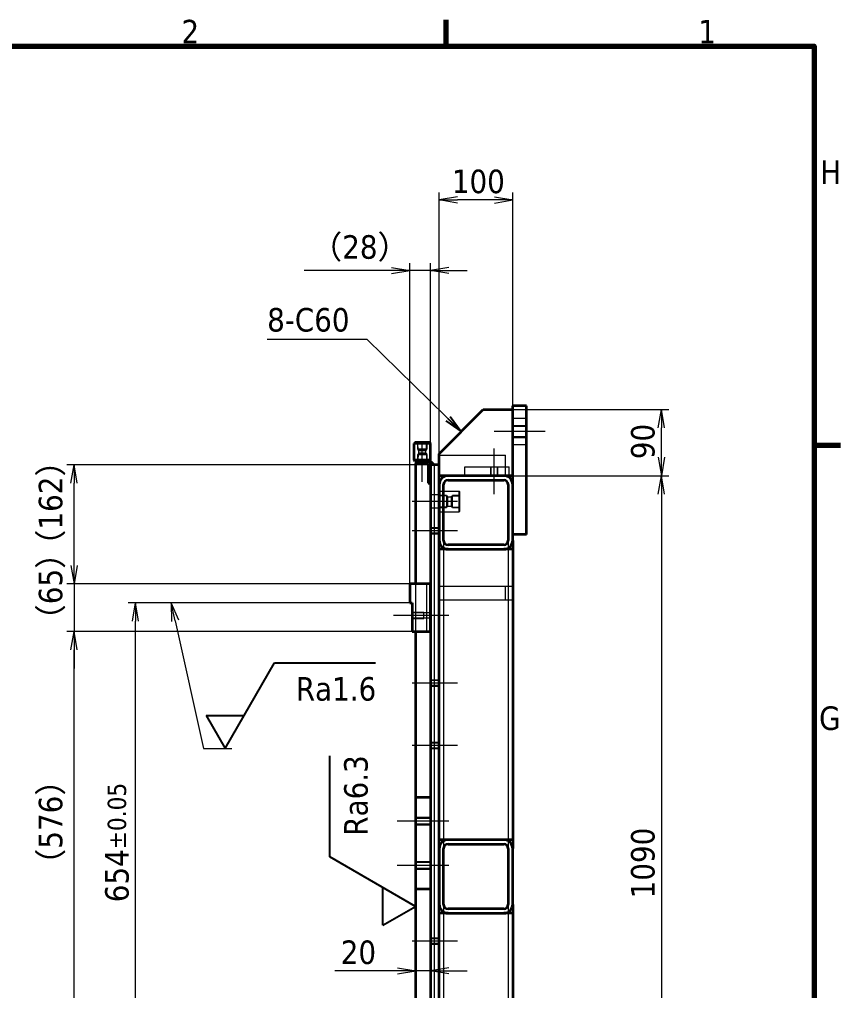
# Model space of a CAD drawing. Header units: millimetres. Extents: x -570 to 8410, y -405 to 5940.
# Drawn here: x 7128 to 8246, y 4456 to 5777 of the extents above; entities that cross this region are included whole.
import ezdxf

# ---------------------------------------------------------------- set-up
doc = ezdxf.new("R2010")
doc.units = ezdxf.units.MM
doc.header["$LTSCALE"] = 10
for name, color, linetype, lineweight in [('Border (ISO)', 7, 'Continuous', 70), ('Centerline (ISO)', 7, 'Continuous', 5), ('Dimension (ISO)', 7, 'Continuous', 25), ('Hidden (ISO)', 7, 'Continuous', 5), ('Symbol (ISO)', 7, 'Continuous', 25), ('Visible (ISO)', 7, 'Continuous', 35)]:
    doc.layers.add(name, color=color, linetype=linetype, lineweight=lineweight)
doc.styles.add('MX_NOTE_STANDARD', font='tahoma.ttf')
doc.styles.add('Note Text (JIS)', font='tahoma.ttf')
doc.dimstyles.new('Default (JIS)', dxfattribs={"dimscale": 10, "dimtxt": 3.2, "dimasz": 2.5, "dimexe": 1, "dimexo": 0, "dimgap": 0.8, "dimtad": 1, "dimrnd": 1e-08, "dimdsep": 46, "dimtxsty": 'Note Text (JIS)', "dimblk": 'OPEN', "dimcen": 0.09, "dimdle": 10, "dimclrd": 7, "dimclre": 7, "dimclrt": 256, "dimadec": 0, "dimazin": 2, "dimtfac": 0.78125, "dimtmove": 0, "dimatfit": 3, "dimldrblk": 'OPEN', "dimfxl": 1, "dimtolj": 1, "dimtzin": 0, "dimlwd": 0, "dimlwe": 0, "dimarcsym": 0})
doc.dimstyles.new('Default (JIS)$7', dxfattribs={"dimscale": 10, "dimtxt": 3.2, "dimasz": 2.5, "dimexe": 1, "dimexo": 0, "dimgap": 0.8, "dimtad": 1, "dimrnd": 1e-08, "dimdsep": 46, "dimtxsty": 'Note Text (JIS)', "dimblk": 'OPEN', "dimcen": 0.09, "dimdle": 10, "dimclrd": 256, "dimclre": 7, "dimclrt": 256, "dimadec": 0, "dimazin": 2, "dimtfac": 0.78125, "dimtmove": 0, "dimatfit": 3, "dimldrblk": 'OPEN', "dimfxl": 1, "dimtolj": 1, "dimtzin": 0, "dimlwd": 0, "dimlwe": 0, "dimarcsym": 0})

# ---------------------------------------------------------------- blocks, each defined once
blk = doc.blocks.new('図面枠 既定の図面枠')
at = {"layer": 'Border (ISO)'}
for p, q in [((770.92, 574), (770.92, 577.6)), ((821, 519.75), (824.6, 519.75))]:
    blk.add_line(p, q, dxfattribs=at)
at = {"layer": 'Border (ISO)', "flags": 128}
blk.add_lwpolyline([(20, 20), (20, 574), (821, 574), (821, 20), (20, 20)], dxfattribs=at)
at = {"layer": 'Border (ISO)', "char_height": 3.2, "attachment_point": 7, "style": 'MX_NOTE_STANDARD'}
for s, insert in [('2', (734.9, 574.4)), ('1', (805.24, 574.4)), ('H', (821.83, 555.28)), ('G', (821.67, 480.96))]:
    blk.add_mtext(s, dxfattribs=dict(at, insert=insert))
blk = doc.blocks.new('_Open')
at = {"color": 0, "linetype": 'ByBlock', "lineweight": -2}
for p, q in [((-1, 0.167), (0, 0)), ((-1, -0.167), (0, 0)), ((0, 0), (-1, 0))]:
    blk.add_line(p, q, dxfattribs=at)
blk = doc.blocks.new('*D171')
at = {"layer": 'Defpoints', "color": 0, "linetype": 'Continuous', "transparency": 16777216}
for p in [(7202.8, 4944), (7662.8, 4944), (7662.8, 4368)]:
    blk.add_point(p, dxfattribs=at)
at = {"layer": 'Dimension (ISO)', "color": 7, "linetype": 'Continuous', "lineweight": 0, "transparency": 16777216}
for p, q in [((7662.8, 4944), (7192.8, 4944)), ((7202.8, 4393), (7202.8, 4919)), ((7662.8, 4368), (7192.8, 4368))]:
    blk.add_line(p, q, dxfattribs=at)
at = {"layer": 'Dimension (ISO)', "color": 7, "linetype": 'Continuous', "lineweight": 0, "transparency": 16777216, "xscale": 25, "yscale": 25, "zscale": 25}
for p, rotation in [((7202.8, 4944), 90), ((7202.8, 4368), 270)]:
    blk.add_blockref('_Open', p, dxfattribs=dict(at, rotation=rotation))
at = {"layer": 'Dimension (ISO)', "linetype": 'Continuous', "lineweight": 5, "transparency": 16777216, "insert": (7154.8, 4605.1), "char_height": 32, "attachment_point": 1, "rotation": 90, "style": 'Note Text (JIS)'}
blk.add_mtext('\\A1;\\fTahoma|b0|i0;（576）', dxfattribs=at)
blk = doc.blocks.new('*D172')
at = {"layer": 'Defpoints', "color": 0, "linetype": 'Continuous', "transparency": 16777216}
for p in [(7659.8, 5009), (7202.8, 4944), (7662.8, 4944)]:
    blk.add_point(p, dxfattribs=at)
at = {"layer": 'Dimension (ISO)', "color": 7, "linetype": 'Continuous', "lineweight": 0, "transparency": 16777216}
for p, q in [((7202.8, 5034), (7202.8, 5059)), ((7659.8, 5009), (7192.8, 5009)), ((7202.8, 5009), (7202.8, 4944)), ((7662.8, 4944), (7192.8, 4944)), ((7202.8, 4919), (7202.8, 4894))]:
    blk.add_line(p, q, dxfattribs=at)
at = {"layer": 'Dimension (ISO)', "color": 7, "linetype": 'Continuous', "lineweight": 0, "transparency": 16777216, "xscale": 25, "yscale": 25, "zscale": 25}
for p, rotation in [((7202.8, 5009), 270), ((7202.8, 4944), 90)]:
    blk.add_blockref('_Open', p, dxfattribs=dict(at, rotation=rotation))
at = {"layer": 'Dimension (ISO)', "linetype": 'Continuous', "lineweight": 5, "transparency": 16777216, "insert": (7154.8, 4937.6), "char_height": 32, "attachment_point": 1, "rotation": 90, "style": 'Note Text (JIS)'}
blk.add_mtext('\\A1;\\fTahoma|b0|i0;（65）', dxfattribs=at)
blk = doc.blocks.new('*D173')
at = {"layer": 'Defpoints', "color": 0, "linetype": 'Continuous', "transparency": 16777216}
for p in [(7202.8, 5171), (7687.8, 5171), (7659.8, 5009)]:
    blk.add_point(p, dxfattribs=at)
at = {"layer": 'Dimension (ISO)', "color": 7, "linetype": 'Continuous', "lineweight": 0, "transparency": 16777216}
for p, q in [((7687.8, 5171), (7192.8, 5171)), ((7202.8, 5034), (7202.8, 5146)), ((7659.8, 5009), (7192.8, 5009))]:
    blk.add_line(p, q, dxfattribs=at)
at = {"layer": 'Dimension (ISO)', "color": 7, "linetype": 'Continuous', "lineweight": 0, "transparency": 16777216, "xscale": 25, "yscale": 25, "zscale": 25}
for p, rotation in [((7202.8, 5171), 90), ((7202.8, 5009), 270)]:
    blk.add_blockref('_Open', p, dxfattribs=dict(at, rotation=rotation))
at = {"layer": 'Dimension (ISO)', "linetype": 'Continuous', "lineweight": 5, "transparency": 16777216, "insert": (7154.8, 5039.1), "char_height": 32, "attachment_point": 1, "rotation": 90, "style": 'Note Text (JIS)'}
blk.add_mtext('\\A1;\\fTahoma|b0|i0;（162）', dxfattribs=at)
blk = doc.blocks.new('*D176')
at = {"layer": 'Defpoints', "color": 0, "linetype": 'Continuous', "transparency": 16777216}
for p in [(7286.4, 4983), (7659.8, 4983), (7659.8, 4329)]:
    blk.add_point(p, dxfattribs=at)
at = {"layer": 'Dimension (ISO)', "color": 7, "linetype": 'Continuous', "lineweight": 0, "transparency": 16777216}
for p, q in [((7659.8, 4983), (7276.4, 4983)), ((7286.4, 4354), (7286.4, 4958)), ((7659.8, 4329), (7276.4, 4329))]:
    blk.add_line(p, q, dxfattribs=at)
at = {"layer": 'Dimension (ISO)', "color": 7, "linetype": 'Continuous', "lineweight": 0, "transparency": 16777216, "xscale": 25, "yscale": 25, "zscale": 25}
for p, rotation in [((7286.4, 4983), 90), ((7286.4, 4329), 270)]:
    blk.add_blockref('_Open', p, dxfattribs=dict(at, rotation=rotation))
at = {"layer": 'Dimension (ISO)', "linetype": 'Continuous', "lineweight": 5, "transparency": 16777216, "insert": (7245.1, 4575.9), "char_height": 32, "attachment_point": 1, "rotation": 90, "style": 'Note Text (JIS)'}
blk.add_mtext('\\A1;654{\\H25;±0.05}', dxfattribs=at)
blk = doc.blocks.new('*D179')
at = {"layer": 'Defpoints', "color": 0, "linetype": 'Continuous', "transparency": 16777216}
for p in [(7687.8, 5435.1), (7687.8, 5171), (7659.8, 5009)]:
    blk.add_point(p, dxfattribs=at)
at = {"layer": 'Dimension (ISO)', "color": 7, "linetype": 'Continuous', "lineweight": 0, "transparency": 16777216}
for p, q in [((7659.8, 5009), (7659.8, 5445.1)), ((7687.8, 5171), (7687.8, 5445.1)), ((7634.8, 5435.1), (7516.1, 5435.1)), ((7687.8, 5435.1), (7659.8, 5435.1)), ((7712.8, 5435.1), (7737.8, 5435.1))]:
    blk.add_line(p, q, dxfattribs=at)
at = {"layer": 'Dimension (ISO)', "color": 7, "linetype": 'Continuous', "lineweight": 0, "transparency": 16777216, "xscale": 25, "yscale": 25, "zscale": 25}
blk.add_blockref('_Open', (7659.8, 5435.1), dxfattribs=at)
at = {"layer": 'Dimension (ISO)', "color": 7, "linetype": 'Continuous', "lineweight": 0, "transparency": 16777216, "xscale": 25, "yscale": 25, "zscale": 25, "rotation": 180}
blk.add_blockref('_Open', (7687.8, 5435.1), dxfattribs=at)
at = {"layer": 'Dimension (ISO)', "linetype": 'Continuous', "lineweight": 5, "transparency": 16777216, "insert": (7524.1, 5483.1), "char_height": 32, "attachment_point": 1, "style": 'Note Text (JIS)'}
blk.add_mtext('\\A1;\\fTahoma|b0|i0;（28）', dxfattribs=at)
blk = doc.blocks.new('*D180')
at = {"layer": 'Defpoints', "color": 0, "linetype": 'Continuous', "transparency": 16777216}
for p in [(7699.8, 5531), (7799.8, 5251), (7699.8, 5186)]:
    blk.add_point(p, dxfattribs=at)
at = {"layer": 'Dimension (ISO)', "color": 7, "linetype": 'Continuous', "lineweight": 0, "transparency": 16777216}
for p, q in [((7699.8, 5186), (7699.8, 5541)), ((7799.8, 5251), (7799.8, 5541)), ((7774.8, 5531), (7724.8, 5531))]:
    blk.add_line(p, q, dxfattribs=at)
at = {"layer": 'Dimension (ISO)', "color": 7, "linetype": 'Continuous', "lineweight": 0, "transparency": 16777216, "xscale": 25, "yscale": 25, "zscale": 25, "rotation": 180}
blk.add_blockref('_Open', (7699.8, 5531), dxfattribs=at)
at = {"layer": 'Dimension (ISO)', "color": 7, "linetype": 'Continuous', "lineweight": 0, "transparency": 16777216, "xscale": 25, "yscale": 25, "zscale": 25}
blk.add_blockref('_Open', (7799.8, 5531), dxfattribs=at)
at = {"layer": 'Dimension (ISO)', "linetype": 'Continuous', "lineweight": 5, "transparency": 16777216, "insert": (7717, 5572.3), "char_height": 32, "attachment_point": 1, "style": 'Note Text (JIS)'}
blk.add_mtext('\\A1;100', dxfattribs=at)
blk = doc.blocks.new('*D181')
at = {"layer": 'Defpoints', "color": 0, "linetype": 'Continuous', "transparency": 16777216}
for p in [(7799.8, 5246), (8002.1, 5246), (7787.8, 5156)]:
    blk.add_point(p, dxfattribs=at)
at = {"layer": 'Dimension (ISO)', "color": 7, "linetype": 'Continuous', "lineweight": 0, "transparency": 16777216}
for p, q in [((7799.8, 5246), (8012.1, 5246)), ((8002.1, 5181), (8002.1, 5221)), ((7787.8, 5156), (8012.1, 5156))]:
    blk.add_line(p, q, dxfattribs=at)
at = {"layer": 'Dimension (ISO)', "color": 7, "linetype": 'Continuous', "lineweight": 0, "transparency": 16777216, "xscale": 25, "yscale": 25, "zscale": 25}
for p, rotation in [((8002.1, 5246), 90), ((8002.1, 5156), 270)]:
    blk.add_blockref('_Open', p, dxfattribs=dict(at, rotation=rotation))
at = {"layer": 'Dimension (ISO)', "linetype": 'Continuous', "lineweight": 5, "transparency": 16777216, "insert": (7960.8, 5178.5), "char_height": 32, "attachment_point": 1, "rotation": 90, "style": 'Note Text (JIS)'}
blk.add_mtext('\\A1;90', dxfattribs=at)
blk = doc.blocks.new('*D182')
at = {"layer": 'Defpoints', "color": 0, "linetype": 'Continuous', "transparency": 16777216}
for p in [(7787.8, 5156), (7787.8, 4066), (8002.1, 4066)]:
    blk.add_point(p, dxfattribs=at)
at = {"layer": 'Dimension (ISO)', "color": 7, "linetype": 'Continuous', "lineweight": 0, "transparency": 16777216}
for p, q in [((7787.8, 5156), (8012.1, 5156)), ((8002.1, 5131), (8002.1, 4091)), ((7787.8, 4066), (8012.1, 4066))]:
    blk.add_line(p, q, dxfattribs=at)
at = {"layer": 'Dimension (ISO)', "color": 7, "linetype": 'Continuous', "lineweight": 0, "transparency": 16777216, "xscale": 25, "yscale": 25, "zscale": 25}
for p, rotation in [((8002.1, 5156), 90), ((8002.1, 4066), 270)]:
    blk.add_blockref('_Open', p, dxfattribs=dict(at, rotation=rotation))
at = {"layer": 'Dimension (ISO)', "linetype": 'Continuous', "lineweight": 5, "transparency": 16777216, "insert": (7960.8, 4581.2), "char_height": 32, "attachment_point": 1, "rotation": 90, "style": 'Note Text (JIS)'}
blk.add_mtext('\\A1;1090', dxfattribs=at)
blk = doc.blocks.new('面の指示記号 ID4')
at = {"layer": 'Symbol (ISO)', "lineweight": 5}
for p, q in [((734.04, 495.86), (733.5, 498.3)), ((734.53, 495.96), (733.5, 498.3)), ((733.5, 498.3), (733.55, 495.75)), ((734.04, 495.86), (737.88, 478.48)), ((737.88, 478.48), (741.76, 478.48))]:
    blk.add_line(p, q, dxfattribs=at)
at = {"layer": 'Symbol (ISO)'}
for p, q in [((740.85, 478.49), (747.58, 490.14)), ((747.58, 490.14), (761.31, 490.14)), ((738.26, 482.97), (740.85, 478.49)), ((738.26, 482.97), (743.44, 482.97))]:
    blk.add_line(p, q, dxfattribs=at)
at = {"layer": 'Symbol (ISO)', "insert": (750.46, 484.95), "char_height": 3.2, "attachment_point": 7, "style": 'MX_NOTE_STANDARD'}
blk.add_mtext('Ra1.6', dxfattribs=at)
blk = doc.blocks.new('*D211')
at = {"layer": 'Defpoints', "color": 0, "linetype": 'Continuous', "transparency": 16777216}
for p in [(7667.8, 4593.5), (7687.8, 4482.6), (7687.8, 4465.8)]:
    blk.add_point(p, dxfattribs=at)
at = {"layer": 'Dimension (ISO)', "color": 7, "linetype": 'Continuous', "lineweight": 0, "transparency": 16777216}
for p, q in [((7667.8, 4593.5), (7667.8, 4472.6)), ((7642.8, 4482.6), (7557.8, 4482.6)), ((7687.8, 4482.6), (7667.8, 4482.6)), ((7712.8, 4482.6), (7737.8, 4482.6))]:
    blk.add_line(p, q, dxfattribs=at)
at = {"layer": 'Dimension (ISO)', "color": 7, "linetype": 'Continuous', "lineweight": 0, "transparency": 16777216, "xscale": 25, "yscale": 25, "zscale": 25}
blk.add_blockref('_Open', (7667.8, 4482.6), dxfattribs=at)
at = {"layer": 'Dimension (ISO)', "color": 7, "linetype": 'Continuous', "lineweight": 0, "transparency": 16777216, "xscale": 25, "yscale": 25, "zscale": 25, "rotation": 180}
blk.add_blockref('_Open', (7687.8, 4482.6), dxfattribs=at)
at = {"layer": 'Dimension (ISO)', "linetype": 'Continuous', "lineweight": 5, "transparency": 16777216, "insert": (7565.8, 4523.9), "char_height": 32, "attachment_point": 1, "style": 'Note Text (JIS)'}
blk.add_mtext('\\A1;20', dxfattribs=at)
blk = doc.blocks.new('面の指示記号 ID9')
at = {"layer": 'Symbol (ISO)'}
for p, q in [((755.11, 463.76), (755.11, 477.5)), ((766.77, 457.03), (755.11, 463.76)), ((762.29, 454.45), (762.29, 459.62)), ((762.29, 454.45), (766.77, 457.03))]:
    blk.add_line(p, q, dxfattribs=at)
at = {"layer": 'Symbol (ISO)', "insert": (760.3, 466.64), "char_height": 3.2, "attachment_point": 7, "rotation": 90, "style": 'MX_NOTE_STANDARD'}
blk.add_mtext('Ra6.3', dxfattribs=at)

msp = doc.modelspace()

# ---------------------------------------------------------------- linework, layer by layer
at = {"layer": 'Centerline (ISO)', "linetype": 'Continuous'}
for p, q in [((7843.751, 5215.963), (7774.751, 5215.963)), ((7676.751, 5147.763), (7676.751, 5200.963)), ((7774.751, 5130.963), (7774.751, 5192.963)), ((7724.751, 5120.963), (7662.751, 5120.963)), ((7724.751, 5080.963), (7662.751, 5080.963)), ((7712.751, 4965.963), (7637.751, 4965.963)), ((7724.751, 4873.963), (7662.751, 4873.963)), ((7724.751, 4788.963), (7662.751, 4788.963)), ((7712.751, 4685.963), (7642.751, 4685.963)), ((7712.751, 4625.963), (7642.751, 4625.963)), ((7724.751, 4522.963), (7662.751, 4522.963))]:
    msp.add_line(p, q, dxfattribs=at)
at = {"layer": 'Hidden (ISO)'}
for p, q in [((7818.751, 5233.963), (7799.751, 5233.963)), ((7818.751, 5223.963), (7799.751, 5223.963)), ((7818.751, 5222.88), (7799.751, 5222.88)), ((7818.751, 5209.045), (7799.751, 5209.045)), ((7799.751, 5207.963), (7818.751, 5207.963)), ((7670.869, 5200.079), (7669.985, 5200.963)), ((7670.013, 5200.079), (7670.258, 5192.209)), ((7683.244, 5192.209), (7670.258, 5192.209)), ((7682.633, 5200.079), (7670.869, 5200.079)), ((7671.164, 5190.645), (7670.869, 5200.079)), ((7682.339, 5190.645), (7682.633, 5200.079)), ((7682.633, 5200.079), (7683.517, 5200.963)), ((7683.244, 5192.209), (7683.49, 5200.079)), ((7818.751, 5197.963), (7799.751, 5197.963)), ((7670.258, 5184.716), (7670.013, 5176.846)), ((7670.258, 5184.716), (7683.244, 5184.716)), ((7671.164, 5186.28), (7670.869, 5176.846)), ((7682.339, 5190.645), (7671.164, 5190.645)), ((7672.151, 5190.075), (7671.164, 5190.645)), ((7672.151, 5186.85), (7671.164, 5186.28)), ((7682.339, 5186.28), (7671.164, 5186.28)), ((7672.151, 5190.075), (7681.351, 5190.075)), ((7672.151, 5186.85), (7672.151, 5190.075)), ((7681.351, 5186.85), (7672.151, 5186.85)), ((7681.351, 5190.075), (7682.339, 5190.645)), ((7681.351, 5186.85), (7681.351, 5190.075)), ((7681.351, 5186.85), (7682.339, 5186.28)), ((7682.339, 5186.28), (7682.633, 5176.846)), ((7683.49, 5176.846), (7683.244, 5184.716)), ((7699.751, 5183.963), (7789.751, 5183.963)), ((7789.751, 5155.963), (7789.751, 5183.963)), ((7670.869, 5176.846), (7669.985, 5175.963)), ((7682.633, 5176.846), (7670.869, 5176.846)), ((7672.751, 5172.763), (7672.751, 5175.963)), ((7680.751, 5172.763), (7680.751, 5175.963)), ((7682.633, 5176.846), (7683.517, 5175.963)), ((7692.751, 5170.963), (7692.751, 4050.963)), ((7734.751, 5167.963), (7794.751, 5167.963)), ((7734.751, 5155.963), (7734.751, 5167.963)), ((7769.751, 5167.963), (7769.751, 5155.963)), ((7770.563, 5155.963), (7770.563, 5167.963)), ((7778.939, 5155.963), (7778.939, 5167.963)), ((7779.751, 5155.963), (7779.751, 5167.963)), ((7794.751, 5155.963), (7794.751, 5167.963)), ((7699.751, 5129.963), (7687.751, 5129.963)), ((7699.751, 5133.963), (7700.751, 5134.963)), ((7700.635, 5128.61), (7699.751, 5129.493)), ((7709.556, 5129.188), (7700.635, 5129.466)), ((7700.635, 5113.315), (7700.635, 5128.61)), ((7711.119, 5128.282), (7700.635, 5128.61)), ((7700.751, 5106.963), (7700.751, 5134.963)), ((7700.751, 5134.963), (7726.751, 5134.963)), ((7709.556, 5129.188), (7709.556, 5112.737)), ((7711.119, 5113.643), (7711.119, 5128.282)), ((7711.679, 5127.313), (7711.119, 5128.282)), ((7711.679, 5114.613), (7711.679, 5127.313)), ((7711.679, 5127.313), (7715.824, 5127.313)), ((7715.824, 5127.313), (7716.384, 5128.282)), ((7715.824, 5127.313), (7715.824, 5114.613)), ((7716.384, 5128.282), (7726.868, 5128.61)), ((7716.384, 5113.643), (7716.384, 5128.282)), ((7726.868, 5129.466), (7717.947, 5129.188)), ((7717.947, 5112.737), (7717.947, 5129.188)), ((7726.751, 5106.963), (7726.751, 5134.963)), ((7727.751, 5133.963), (7726.751, 5134.963)), ((7726.868, 5128.61), (7727.751, 5129.493)), ((7726.868, 5113.315), (7726.868, 5128.61)), ((7727.751, 5107.963), (7727.751, 5133.963)), ((7699.751, 5111.963), (7687.751, 5111.963)), ((7700.635, 5113.315), (7699.751, 5112.432)), ((7711.119, 5113.643), (7700.635, 5113.315)), ((7700.635, 5112.459), (7709.556, 5112.737)), ((7711.679, 5114.613), (7711.119, 5113.643)), ((7711.679, 5114.613), (7715.824, 5114.613)), ((7715.824, 5114.613), (7716.384, 5113.643)), ((7716.384, 5113.643), (7726.868, 5113.315)), ((7717.947, 5112.737), (7726.868, 5112.459)), ((7726.868, 5113.315), (7727.751, 5112.432)), ((7699.751, 5107.963), (7700.751, 5106.963)), ((7700.751, 5106.963), (7726.751, 5106.963)), ((7727.751, 5107.963), (7726.751, 5106.963)), ((7699.751, 5084.963), (7687.751, 5084.963)), ((7699.751, 5084.286), (7687.751, 5084.286)), ((7699.751, 5077.639), (7687.751, 5077.639)), ((7687.751, 5076.963), (7699.751, 5076.963)), ((7705.751, 5067.963), (7705.751, 5055.963)), ((7793.751, 5067.963), (7793.751, 5055.963)), ((7705.751, 5055.963), (7705.751, 4660.963)), ((7793.751, 5055.963), (7793.751, 4660.963)), ((7667.751, 4943.963), (7667.751, 5008.963)), ((7682.751, 4943.963), (7682.751, 5008.963)), ((7699.751, 5005.963), (7799.751, 5005.963)), ((7789.751, 4986.963), (7789.751, 5005.963)), ((7699.751, 4986.963), (7799.751, 4986.963)), ((7678.751, 4969.963), (7662.751, 4969.963)), ((7687.751, 4969.692), (7662.751, 4969.692)), ((7678.751, 4961.963), (7678.751, 4969.963)), ((7687.751, 4962.233), (7662.751, 4962.233)), ((7662.751, 4961.963), (7678.751, 4961.963)), ((7699.751, 4877.963), (7687.751, 4877.963)), ((7699.751, 4877.286), (7687.751, 4877.286)), ((7699.751, 4870.639), (7687.751, 4870.639)), ((7687.751, 4869.963), (7699.751, 4869.963)), ((7699.751, 4792.963), (7687.751, 4792.963)), ((7699.751, 4792.286), (7687.751, 4792.286)), ((7699.751, 4785.639), (7687.751, 4785.639)), ((7687.751, 4784.963), (7699.751, 4784.963)), ((7687.751, 4690.963), (7667.751, 4690.963)), ((7687.751, 4690.151), (7667.751, 4690.151)), ((7687.751, 4689.963), (7667.751, 4689.963)), ((7687.751, 4681.963), (7667.751, 4681.963)), ((7687.751, 4681.775), (7667.751, 4681.775)), ((7667.751, 4680.963), (7687.751, 4680.963)), ((7705.751, 4660.963), (7705.751, 4648.963)), ((7793.751, 4660.963), (7793.751, 4648.963)), ((7687.751, 4630.963), (7667.751, 4630.963)), ((7687.751, 4630.151), (7667.751, 4630.151)), ((7687.751, 4629.963), (7667.751, 4629.963)), ((7687.751, 4621.963), (7667.751, 4621.963)), ((7687.751, 4621.775), (7667.751, 4621.775)), ((7667.751, 4620.963), (7687.751, 4620.963)), ((7705.751, 4572.963), (7705.751, 4560.963)), ((7793.751, 4572.963), (7793.751, 4560.963)), ((7705.751, 4560.963), (7705.751, 4165.963)), ((7793.751, 4560.963), (7793.751, 4165.963)), ((7699.751, 4526.963), (7687.751, 4526.963)), ((7699.751, 4526.286), (7687.751, 4526.286)), ((7699.751, 4519.639), (7687.751, 4519.639)), ((7687.751, 4518.963), (7699.751, 4518.963))]:
    msp.add_line(p, q, dxfattribs=at)
at = {"layer": 'Visible (ISO)'}
for p, q in [((7699.751, 5185.963), (7759.751, 5245.963)), ((7759.751, 5245.963), (7799.751, 5245.963)), ((7818.751, 5250.963), (7799.751, 5250.963)), ((7799.751, 5143.963), (7799.751, 5250.963)), ((7818.751, 5075.963), (7818.751, 5250.963)), ((7666.751, 5200.963), (7665.751, 5199.963)), ((7687.751, 5199.963), (7665.751, 5199.963)), ((7665.751, 5176.963), (7665.751, 5199.963)), ((7686.751, 5200.963), (7666.751, 5200.963)), ((7686.751, 5200.963), (7687.751, 5199.963)), ((7687.751, 5176.963), (7687.751, 5199.963)), ((7699.751, 5170.963), (7699.751, 5185.963)), ((7687.751, 5176.963), (7665.751, 5176.963)), ((7666.751, 5175.963), (7665.751, 5176.963)), ((7667.751, 5175.963), (7666.751, 5175.963)), ((7683.551, 5175.963), (7667.751, 5175.963)), ((7667.751, 5175.963), (7667.751, 5172.763)), ((7667.751, 5008.963), (7667.751, 5172.763)), ((7667.751, 5172.763), (7683.551, 5172.763)), ((7686.751, 5175.963), (7683.551, 5175.963)), ((7684.551, 5171.763), (7684.551, 5145.963)), ((7686.751, 5175.963), (7687.751, 5176.963)), ((7686.751, 5175.963), (7687.751, 5175.963)), ((7687.751, 5175.963), (7692.751, 5170.963)), ((7687.751, 5145.963), (7687.751, 5171.763)), ((7699.751, 5170.963), (7687.751, 5170.963)), ((7687.751, 5170.963), (7687.751, 4050.963)), ((7699.751, 4050.963), (7699.751, 5170.963)), ((7711.751, 5155.963), (7699.751, 5155.963)), ((7787.751, 5155.963), (7711.751, 5155.963)), ((7799.751, 5155.963), (7787.751, 5155.963)), ((7684.551, 5145.963), (7687.751, 5145.963)), ((7699.751, 5143.963), (7699.751, 5067.963)), ((7705.751, 5067.963), (7705.751, 5143.963)), ((7711.751, 5149.963), (7787.751, 5149.963)), ((7793.751, 5143.963), (7793.751, 5067.963)), ((7799.751, 5067.963), (7799.751, 5143.963)), ((7818.751, 5075.963), (7799.751, 5075.963)), ((7787.751, 5061.963), (7711.751, 5061.963)), ((7799.751, 5067.963), (7799.751, 5055.963)), ((7711.751, 5055.963), (7699.751, 5055.963)), ((7711.751, 5055.963), (7787.751, 5055.963)), ((7799.751, 5055.963), (7787.751, 5055.963)), ((7799.751, 5055.963), (7799.751, 4660.963)), ((7687.751, 5008.963), (7659.751, 5008.963)), ((7659.751, 5008.963), (7659.751, 4982.963)), ((7687.751, 4943.963), (7687.751, 5008.963)), ((7659.751, 4982.963), (7662.751, 4982.963)), ((7662.751, 4982.963), (7662.751, 4943.963)), ((7662.751, 4943.963), (7687.751, 4943.963)), ((7667.751, 4718.463), (7667.751, 4943.963)), ((7687.751, 4718.463), (7667.751, 4718.463)), ((7667.751, 4593.463), (7667.751, 4718.463)), ((7711.751, 4660.963), (7699.751, 4660.963)), ((7787.751, 4660.963), (7711.751, 4660.963)), ((7711.751, 4654.963), (7787.751, 4654.963)), ((7799.751, 4660.963), (7787.751, 4660.963)), ((7799.751, 4660.963), (7799.751, 4648.963)), ((7699.751, 4648.963), (7699.751, 4572.963)), ((7705.751, 4572.963), (7705.751, 4648.963)), ((7793.751, 4648.963), (7793.751, 4572.963)), ((7799.751, 4572.963), (7799.751, 4648.963)), ((7667.751, 4367.963), (7667.751, 4593.463)), ((7687.751, 4593.463), (7667.751, 4593.463)), ((7799.751, 4572.963), (7799.751, 4560.963)), ((7711.751, 4560.963), (7699.751, 4560.963)), ((7787.751, 4566.963), (7711.751, 4566.963)), ((7711.751, 4560.963), (7787.751, 4560.963)), ((7799.751, 4560.963), (7787.751, 4560.963)), ((7799.751, 4560.963), (7799.751, 4165.963))]:
    msp.add_line(p, q, dxfattribs=at)
for centre, radius, start, end in [((7683.551, 5171.763), 4.2, 0, 90), ((7683.551, 5171.763), 1, 0, 90), ((7711.751, 5143.963), 12, 90, 180), ((7787.751, 5143.963), 12, 0, 90), ((7711.751, 5143.963), 6, 90, 180), ((7787.751, 5143.963), 6, 0, 90), ((7711.751, 5067.963), 12, 180, 270), ((7711.751, 5067.963), 6, 180, 270), ((7787.751, 5067.963), 6, 270, 0), ((7787.751, 5067.963), 12, 270, 0), ((7711.751, 4648.963), 12, 90, 180), ((7711.751, 4648.963), 6, 90, 180), ((7787.751, 4648.963), 12, 0, 90), ((7787.751, 4648.963), 6, 0, 90), ((7711.751, 4572.963), 12, 180, 270), ((7711.751, 4572.963), 6, 180, 270), ((7787.751, 4572.963), 6, 270, 0), ((7787.751, 4572.963), 12, 270, 0)]:
    msp.add_arc(centre, radius, start, end, dxfattribs=at)

# ---------------------------------------------------------------- block references
at = {"xscale": 10, "yscale": 10, "zscale": 10}
msp.add_blockref('図面枠 既定の図面枠', (0, 0), dxfattribs=at)
at = {"layer": 'Symbol (ISO)', "xscale": 10, "yscale": 10, "zscale": 10}
for name in ['面の指示記号 ID4', '面の指示記号 ID9']:
    msp.add_blockref(name, (0, 0), dxfattribs=at)

# ---------------------------------------------------------------- texts
at = {"layer": 'Symbol (ISO)', "insert": (7465.635, 5384.066), "char_height": 32, "attachment_point": 1, "style": 'Note Text (JIS)'}
msp.add_mtext('8-C60', dxfattribs=at)

# ---------------------------------------------------------------- dimensions: what is measured, and where the dimension line sits
at = {"layer": 'Dimension (ISO)', "color": 7, "linetype": 'Continuous', "lineweight": 5}
for base, p1, p2, override, picture, middle in [((7699.751, 5530.963), (7799.751, 5250.963), (7699.751, 5185.963), {"dimgap": 0.8, "dimdec": 2, "dimtol": 0, "dimlim": 0, "dimtp": 0, "dimtm": 0, "dimtdec": 2, "dimtofl": 0, "dimatfit": 1}, '*D180', (7749.751, 5530.963)), ((7687.751, 4482.569), (7667.751, 4593.463), (7687.751, 4465.784), {"dimgap": 0.8, "dimdec": 2, "dimse2": 1, "dimtol": 0, "dimlim": 0, "dimtp": 0, "dimtm": 0, "dimtdec": 2, "dimtofl": 1, "dimatfit": 1}, '*D211', (7587.788, 4482.569))]:
    dim = msp.add_linear_dim(base=base, p1=p1, p2=p2, dimstyle='Default (JIS)', override=override, dxfattribs=at)
    dim.commit()
    dim.dimension.update_dxf_attribs({"geometry": picture, "text_midpoint": middle, "dimtype": 160})
for base, p1, p2, angle, override, picture, middle in [((7687.751, 5435.056), (7659.751, 5008.963), (7687.751, 5170.963), 180, {"dimgap": 0.8, "dimdec": 2, "dimtol": 0, "dimlim": 0, "dimtp": 0, "dimtm": 0, "dimtdec": 2, "dimtofl": 1, "dimatfit": 1}, '*D179', (7562.906, 5435.056)), ((7202.751, 5170.963), (7659.751, 5008.963), (7687.751, 5170.963), 90, {"dimgap": 0.8, "dimdec": 2, "dimtol": 0, "dimlim": 0, "dimtp": 0, "dimtm": 0, "dimtdec": 2, "dimtofl": 0, "dimatfit": 1}, '*D173', (7202.751, 5089.963)), ((7202.751, 4943.963), (7659.751, 5008.963), (7662.751, 4943.963), 90, {"dimgap": 0.8, "dimdec": 2, "dimtol": 0, "dimlim": 0, "dimtp": 0, "dimtm": 0, "dimtdec": 2, "dimtofl": 1, "dimatfit": 1}, '*D172', (7202.751, 4976.463)), ((7202.751, 4943.963), (7662.751, 4367.963), (7662.751, 4943.963), 90, {"dimgap": 0.8, "dimdec": 2, "dimtol": 0, "dimlim": 0, "dimtp": 0, "dimtm": 0, "dimtdec": 2, "dimtofl": 0, "dimatfit": 1}, '*D171', (7202.751, 4655.963))]:
    dim = msp.add_linear_dim(base=base, p1=p1, p2=p2, angle=angle, text='\\fTahoma|b0|i0;（<>）', dimstyle='Default (JIS)', override=override, dxfattribs=at)
    dim.commit()
    dim.dimension.update_dxf_attribs({"geometry": picture, "text_midpoint": middle, "dimtype": 160})
for base, p1, p2, override, picture, middle in [((8002.134, 5245.963), (7787.751, 5155.963), (7799.751, 5245.963), {"dimgap": 0.8, "dimdec": 2, "dimtol": 0, "dimlim": 0, "dimtp": 0, "dimtm": 0, "dimtdec": 2, "dimtofl": 0, "dimatfit": 1}, '*D181', (8002.134, 5200.963)), ((8002.134, 4065.963), (7787.751, 5155.963), (7787.751, 4065.963), {"dimgap": 0.8, "dimdec": 2, "dimtol": 0, "dimlim": 0, "dimtp": 0, "dimtm": 0, "dimtdec": 2, "dimtofl": 0, "dimatfit": 1}, '*D182', (8002.134, 4625.963)), ((7286.41, 4982.963), (7659.751, 4328.963), (7659.751, 4982.963), {"dimgap": 0.8, "dimdec": 2, "dimtol": 1, "dimlim": 0, "dimtp": 0.05, "dimtm": 0.05, "dimtdec": 2, "dimtofl": 0, "dimatfit": 1}, '*D176', (7286.41, 4655.963))]:
    dim = msp.add_linear_dim(base=base, p1=p1, p2=p2, angle=90, dimstyle='Default (JIS)', override=override, dxfattribs=at)
    dim.commit()
    dim.dimension.update_dxf_attribs({"geometry": picture, "text_midpoint": middle, "dimtype": 160})

# ---------------------------------------------------------------- leaders
at = {"layer": 'Symbol (ISO)', "color": 7, "linetype": 'Continuous', "lineweight": 5, "annotation_type": 0, "has_hookline": 1, "hookline_direction": 1, "text_width": 111.13}
msp.add_leader([(7729.751, 5215.963), (7601.765, 5341.39), (7576.765, 5341.39)], dimstyle='Default (JIS)$7', override={"dimgap": 0, "dimtad": 1}, dxfattribs=at)

doc.saveas('drawing.dxf')
